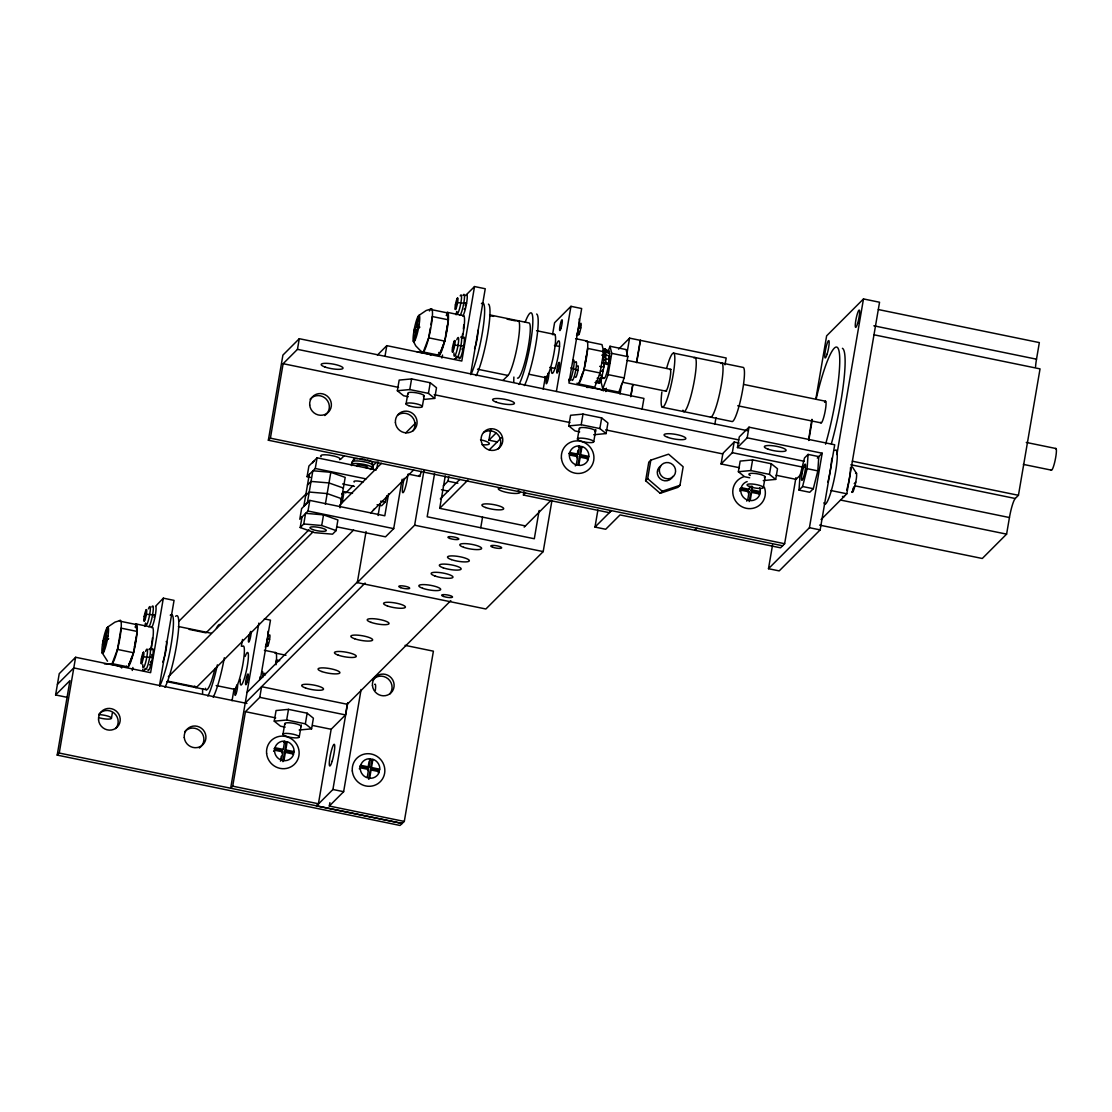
<?xml version="1.0" encoding="UTF-8"?>
<svg xmlns="http://www.w3.org/2000/svg" width="1112" height="1112" viewBox="0 0 1112 1112"><rect width="100%" height="100%" fill="white"/><g stroke="black" fill="none" stroke-linecap="round" stroke-linejoin="round"><path stroke-width="1.5" d="M292.956 753.922L294.027 751.615L285.784 749.933L284.769 750.947L293.012 752.643M378.719 770.227L370.477 768.545L371.491 767.516L379.734 769.212L378.288 772.715L379.317 771.686L371.074 770.004L370.046 771.019L368.642 779.206L369.67 778.192L371.074 770.004M587.817 457.421L579.574 455.725L580.603 454.697L588.846 456.393L587.4 459.895L588.415 458.881L580.172 457.185L579.157 458.213L578.031 464.76M595.045 382.542L599.785 382.723L602.204 375.439L603.872 366.988L603.649 353.533L605.72 349.919L604.997 348.973L602.885 350.544M609.501 363.471L605.804 362.442L603.663 363.485L607.374 364.514L609.501 363.471L609.445 351.712L604.997 348.973L603.093 352.824M759.19 493.867L760.26 491.573L752.018 489.878L750.989 490.906L759.232 492.588M372.826 468.708L372.409 462.564A9.549 2.071 9.7 0 0 367.127 459.965M600.619 378.733L600.48 381.291L596.268 380.763M799.014 490.086L799.987 475.825L804.504 457.977L808.077 454.405L818.793 456.601L817.834 470.876L813.303 488.71L809.731 492.282L799.014 490.086L802.586 486.514L807.117 468.68L808.077 454.405M605.804 362.442L605.72 349.919M601.62 362.595L604.414 363.026L603.872 366.988L599.674 366.362M144.212 616.465L144.004 617.883A5.88 0.862 -78.4 0 0 144.087 621.108L144.338 621.024A5.88 0.862 -78.4 0 0 146.103 615.784L146.603 612.851A5.88 0.862 -78.4 0 0 146.52 609.626L146.27 609.723A5.88 0.862 -78.4 0 0 144.504 614.964L144.212 616.465L146.395 614.283L155.388 614.964M141.349 659.027L141.127 660.445A5.88 0.862 -78.4 0 0 141.224 663.669L141.474 663.586A5.88 0.862 -78.4 0 0 143.239 658.346L143.74 655.413A5.88 0.862 -78.4 0 0 143.643 652.188L143.406 652.271A5.88 0.862 -78.4 0 0 141.627 657.512L141.349 659.027L143.517 656.831L152.511 657.526M265.351 647.17A9.549 1.404 -78.4 0 0 267.13 640.776L267.936 636.008A9.549 1.404 -78.4 0 0 268.075 631.255M267.047 645.419A5.88 0.862 -78.4 0 0 267.533 646.308L267.853 645.836A5.88 0.862 -78.4 0 0 269.299 641.068L269.799 638.135A5.88 0.862 -78.4 0 0 269.465 634.994L269.16 635.48M455.406 304.827L455.197 306.259A5.88 0.862 -78.4 0 0 455.281 309.483L455.531 309.386A5.88 0.862 -78.4 0 0 457.296 304.146L457.796 301.227A5.88 0.862 -78.4 0 0 457.713 298.002L457.463 298.085A5.88 0.862 -78.4 0 0 455.698 303.326L455.406 304.827L457.588 302.645L466.581 303.34M452.542 347.389L452.334 348.82A5.88 0.862 -78.4 0 0 452.417 352.045L452.667 351.948A5.88 0.862 -78.4 0 0 454.433 346.708L454.933 343.789A5.88 0.862 -78.4 0 0 454.836 340.564L454.599 340.647A5.88 0.862 -78.4 0 0 452.834 345.888L452.542 347.389L454.725 345.206L463.704 345.901M576.544 335.546A9.549 1.404 -78.4 0 0 578.323 329.138L579.13 324.384A9.549 1.404 -78.4 0 0 578.991 319.144M578.323 334.462A5.88 0.862 -78.4 0 0 578.726 334.67L579.046 334.198A5.88 0.862 -78.4 0 0 580.492 329.43L580.992 326.511A5.88 0.862 -78.4 0 0 580.659 323.37L580.353 323.842M575.446 377.024A5.88 0.862 -78.4 0 0 575.863 377.232L576.183 376.76A5.88 0.862 -78.4 0 0 577.628 371.992L578.129 369.073A5.88 0.862 -78.4 0 0 577.795 365.931L577.587 366.265M102.735 642.68L102.248 645.947A13.455 1.988 -78.4 0 0 102.443 653.342L103.722 652.049A13.455 1.988 -78.4 0 0 107.058 641.124L108.198 634.424A13.455 1.988 -78.4 0 0 108.003 627.029L106.71 628.322A13.455 1.988 -78.4 0 0 103.388 639.247L102.735 642.68L105.626 643.278M413.928 331.056L413.442 334.323A13.455 1.988 -78.4 0 0 413.636 341.718L414.929 340.425A13.455 1.988 -78.4 0 0 418.251 329.5L419.391 322.8A13.455 1.988 -78.4 0 0 419.196 315.405L417.903 316.698A13.455 1.988 -78.4 0 0 414.581 327.623L413.928 331.056L416.819 331.654M604.497 389.117L604.316 390.326L605.887 388.755M67.484 697.405L55.6 694.958L59.242 673.677L75.616 657.275L150.606 672.663L163.339 598.173L174.056 600.369L159.502 685.506M405.074 645.349L433.402 651.173L404.295 821.434L400.028 825.452L57.198 755.104L69.931 680.613L55.6 694.958M57.198 755.104L59.242 753.046L75.616 657.275M102.721 653.244L104.611 642.194L102.485 644.321M105.946 641.554L103.055 640.971L105.181 638.83L107.072 627.78M103.374 652.591L105.265 641.541L107.377 639.414M108.726 638.788L105.835 638.191L107.725 627.14M117.469 649.436L121.097 628.155L137.179 631.449L133.537 652.73L128.172 666.922L112.103 663.628L117.469 649.436L133.537 652.73M99.746 717.935A8.298 1.793 9.7 0 0 111.464 718.074L112.34 712.959M144.338 621.024L146.27 609.723M144.935 626.431L145.519 623.04M141.474 663.586L143.406 652.271M782.598 545.77L268.353 440.227L282.907 355.103L299.281 338.701L747.333 430.65M268.353 440.227L270.397 438.184L283.129 363.693L297.46 349.349L299.281 338.701M232.033 700.768L234.076 688.842M241.346 646.28L242.513 639.469M258.887 623.067L230.657 788.227L232.714 786.17L245.446 711.68L259.777 697.335L261.584 686.688L347.291 704.285L345.484 714.919L331.154 729.277L318.421 803.767L316.364 805.811M260.347 679.418L270.48 620.162L264.35 618.911M267.533 646.308L268.089 643.07M310.456 477.368L307.079 476.673L308.9 466.025L317.087 457.824L376.287 469.987M275.887 663.308L276.443 660.028L279.668 660.695M300.198 527.547L303.771 523.974L305.578 513.327L323.536 514.87L337.909 519.971L336.102 530.605L332.53 534.177L314.585 532.648L300.198 527.547L302.019 516.899M309.289 474.337L303.84 506.266L307.399 502.693L312.861 470.765L330.806 472.294L345.193 477.395L339.994 507.809M309.803 500.4L301.616 508.601L299.795 519.235L307.996 511.033L309.803 500.4L384.808 515.787L388.561 493.784M307.079 476.673L315.266 468.472L317.087 457.824M285.159 727.151L280.502 726.192L274.247 721.174L276.068 710.54L288.495 709.359L307.162 713.195L313.403 718.199L311.582 728.846L299.156 730.014M282.935 734.462L284.686 724.246M274.247 721.174L286.674 720.006L288.495 709.359M280.724 759.468L281.28 756.202M273.594 751.226L274.622 750.211L282.865 751.893L281.461 760.08L280.446 761.108M283.282 749.418L275.039 747.723L274.025 748.751L282.267 750.447L283.282 749.418L284.686 741.231L283.657 742.26L286.159 742.76L287.188 741.746L285.784 749.933M336.102 530.605L321.715 525.503L323.536 514.87M325.357 504.222L330.806 472.294M284.769 750.947L286.159 742.76M285.367 752.407L283.963 760.594L282.935 761.623L284.338 753.436L285.367 752.407L293.61 754.103M299.253 736.853L301.296 724.927M352.518 493.38L344.067 491.643L342.246 502.29L341.217 503.305L342.135 497.995L340.494 499.635M311.582 728.846L305.341 723.829L307.162 713.195M384.988 356.285L386.809 345.651L461.8 361.039L474.532 286.548L485.249 288.745L470.696 373.882M551.941 500.511L543.198 551.594L485.874 609.001L357.313 582.618L366.057 531.536M376.815 468.541L377.983 461.73M408.257 396.706L403.6 395.747L397.345 390.743L399.166 380.095L411.593 378.914L430.261 382.75L436.502 387.754L434.681 398.402L423.811 399.43M378.066 515.523L380.082 503.666M404.295 821.434L329.305 806.047L329.889 802.642M402.252 823.478L316.545 805.894L332.919 789.492L347.764 702.659M413.914 341.606L415.805 330.556L413.678 332.683M417.153 329.93L414.248 329.333L416.375 327.206L418.265 316.155M414.567 340.967L416.458 329.916L418.585 327.79M419.919 327.15L417.028 326.567L418.918 315.502M406.047 404.017L407.784 393.801M397.345 390.743L409.772 389.561L411.593 378.914M329.305 806.047L343.636 791.688L361.094 689.537M336.769 526.824L385.503 536.832L393.704 528.631L402.141 479.244M430.566 309.442L446.635 312.736L448.372 319.825L444.73 341.106L439.365 355.298L423.297 352.004L428.662 337.812L430.344 327.984M430.9 324.718L432.304 316.531L448.372 319.825M422.351 406.408L424.103 396.192M434.681 398.402L428.44 393.384L430.261 382.75M371.491 767.516L372.895 759.329L371.867 760.358L369.365 759.843L370.393 758.815L368.989 767.002L360.747 765.306L359.732 766.335L367.975 768.031L369.087 761.484M367.168 777.677L368.572 769.49L360.33 767.794L359.301 768.823M370.477 768.545L371.867 760.358M357.313 582.618L414.637 525.212L423.95 470.723M455.531 309.386L457.463 298.085M456.128 314.793L456.712 311.416M452.667 351.948L454.599 340.647M434.57 473.545L427.175 516.774L534.316 538.75L539.139 510.491M525.42 525.92L439.713 508.323L445.245 475.978M443.299 485.874L447.983 481.19L448.762 476.631M497.161 441.881L488.919 440.185L490.739 429.552M480.745 527.755L482.566 517.122M611.183 510.589L609.14 512.632L523.432 495.048L524.002 491.657M543.226 389.144L545.269 377.218M552.539 334.656L554.582 322.73L570.956 306.328L581.673 308.538L568.941 383.028L643.931 398.416L642.11 409.049M556.403 391.466L570.956 306.328M578.726 334.67L579.282 331.445M579.838 328.221L580.394 324.982M579.672 431.873L575.015 430.928L568.76 425.91L570.581 415.276L583.008 414.095L601.675 417.917L607.917 422.935L606.096 433.569L593.683 434.75M584.008 369.684L587.636 348.404L603.705 351.698L600.077 372.979L594.712 387.185L578.643 383.876L584.008 369.684L600.077 372.979M577.462 439.184L579.199 428.968M568.76 425.91L581.187 424.728L583.008 414.095M580.603 454.697L582.007 446.51L580.978 447.538L578.476 447.024L579.505 445.995L578.101 454.182L569.858 452.501L568.844 453.515L577.086 455.211L577.92 450.304M569.441 454.975L577.684 456.671L576.28 464.858L575.251 465.886M579.574 455.725L580.978 447.538M578.782 465.372L580.172 457.185M601.856 376.829L601.022 381.736L602.746 388.825L618.814 392.119L624.179 377.927L627.821 356.646L626.084 349.557L610.015 346.263L607.638 352.573M593.766 441.575L595.81 429.663M602.746 388.825L608.111 374.633L611.753 353.352L610.015 346.263M605.804 391.549L606.374 388.269M606.096 433.569L599.855 428.565L601.675 417.917M795.928 477.687L784.641 543.712L780.554 547.813L620.023 514.912L605.692 529.27L594.99 527.074L597.895 510.047M620.023 393.995L621.761 383.835M626.682 355.062L629.573 338.131L726.178 357.995L725.01 364.805M630.685 396.511L632.714 384.599M636.509 362.456L640.29 340.328M630.865 396.595L632.895 384.669M636.676 362.54L640.47 340.411M645.613 480.718L648.782 462.175L650.826 460.132L668.576 454.169L683.157 466.762L679.988 485.305L677.945 487.348L660.194 493.311L645.613 480.718L647.657 478.674L650.826 460.132M714.821 424.395L715.989 417.584M739.41 467.721L721.076 463.968L722.897 453.321L734.156 442.048L739.16 443.076M721.076 463.968L732.335 452.681L734.156 442.048M804.115 461.244L737.451 447.566L739.271 436.919L749.001 427.175L834.709 444.772L820.156 529.896L779.206 570.901L768.489 568.705L772.548 545.005M749.697 477.785L744.609 476.742L738.368 471.738L740.175 461.091L752.602 459.909L771.269 463.746L777.51 468.75L775.689 479.397L763.277 480.565M737.451 447.566L747.181 437.822L749.001 427.175M738.368 471.738L750.781 470.557L752.602 459.909M739.827 491.184L740.856 490.156L749.099 491.851L747.695 500.039L746.666 501.067M739.869 489.905L740.258 488.696L748.501 490.392L750.072 486.097M749.168 501.568L750.572 493.38L751.587 492.366L759.83 494.048M750.989 490.906L751.837 485.986M750.197 500.553L751.587 492.366M752.018 489.878L752.574 486.597M763.374 487.403L765.112 477.187M775.689 479.397L769.448 474.379L771.269 463.746M808.799 440.171L812.302 419.641M815.819 399.125L826.633 335.838L863.482 298.933L879.55 302.242L846.816 493.784L821.087 519.54M768.489 568.705L809.439 527.7L822.171 453.209L747.181 437.822M836.877 454.572L863.482 298.933M852.334 492.31L852.904 489.03M852.821 491.824L853.655 486.917M819.613 525.114L982.285 558.488L1006.596 534.135L1009.446 517.539A16.583 2.446 -78.4 0 1 1015.242 498.496L1018.439 495.299L1040.04 368.878L873.99 334.795M1035.55 366.752A16.583 2.446 -78.4 0 1 1036.509 359.19L1039.345 342.593L878.369 309.553M132.884 667.492L132.592 668.993A5.88 0.862 -78.4 0 1 132.258 670.466M441.895 358.05L442.187 356.549A5.88 0.862 -78.4 0 1 442.534 355.075M357.73 458.589A9.549 2.071 9.7 0 0 354.533 458.895L353.63 459.812A9.549 2.071 9.7 0 0 354.116 460.424M377.065 504.765L381.652 505.71L385.225 502.137L386.865 495.646M351.392 464.302L353.741 459.284M261.654 672.399L262.043 671.787A10.731 1.585 -78.4 0 1 262.654 677.514M572.847 360.761L573.236 360.163A10.731 1.585 -78.4 0 1 573.681 367.168A10.731 1.585 -78.4 0 1 570.289 379.943L569.705 380.804A10.731 1.585 -78.4 0 1 568.83 379.192M575.377 362.387L575.724 361.845A9.549 1.404 -78.4 0 1 576.266 366.946L575.46 371.7A9.549 1.404 -78.4 0 1 573.097 379.456L572.583 380.221A9.549 1.404 -78.4 0 1 571.915 379.873M855.559 473.448L856.254 472.892A9.966 1.473 -78.4 0 1 856.393 478.368L855.545 483.331A9.966 1.473 -78.4 0 1 853.085 491.421L852.126 492.38A9.966 1.473 -78.4 0 1 851.848 491.865M603.983 355.089L606.165 351.948L609.849 353.616M264.017 674.247L264.531 673.469A9.549 1.404 -78.4 0 1 265.323 674.914M604.094 357.369L606.304 354.936L609.988 356.396M377.454 355.02L386.809 345.651M57.421 684.325L73.795 667.923L246.906 703.437M105.835 638.191L107.961 636.064M417.028 326.567L419.154 324.426M163.339 598.173L155.624 606.207A11.064 1.626 -78.4 0 1 155.124 616.368A11.064 1.626 -78.4 0 1 151.51 627.654A22.115 3.266 -78.4 0 1 151.176 649.074M465.761 295.639A11.064 1.626 -78.4 0 1 466.345 294.75L474.532 286.548M307.468 484.985L311.04 481.413L328.985 482.942L343.372 488.043M178.81 621.358L306.217 493.756M340.522 459.409L344.206 455.725M305.661 495.618L309.219 492.046L327.164 493.575L341.551 498.69M341.745 493.964L344.067 491.643M308.955 529.798L206.04 632.853L189.123 629.392M345.707 492.991L353.06 485.624M371.436 467.221L376.342 462.314M405.741 432.874L415.554 423.06M168.315 676.805L312.875 532.036M339.827 505.043L381.485 463.329M373.368 509.908L374.383 508.879M168.023 681.183L196.768 687.091L353.602 530.049M370.755 512.868L413.636 469.931M503.069 380.36L507.962 375.453A28.175 4.156 -78.4 0 0 517.817 343.121A28.175 4.156 -78.4 0 0 517.233 321.229M488.919 440.185L495.938 433.166M247.031 692.456L358.356 580.978M440.31 498.899L459.882 479.3M489.238 449.901L501.484 437.655M245.21 703.09L365.097 583.049M439.713 508.323L467.846 480.148M618.564 349.154L629.573 338.131M523.432 495.048L525.476 493.005M577.086 455.211L578.101 454.182M281.836 752.921L282.865 751.893M576.655 457.699L577.684 456.671M346.819 704.758L450.805 600.633M524.197 527.13L551.107 500.178M594.99 527.074L611.364 510.672M367.975 768.031L368.989 767.002M367.544 770.505L368.572 769.49M660.194 493.311L662.238 491.254L679.988 485.305M694.847 530.229L697.071 528.256M740.258 488.696L741.273 487.668L749.516 489.363M748.07 492.88L749.099 491.851M801.696 473.712L796.067 479.355L776.079 475.255M817.306 458.088L822.171 453.209M854.224 483.637L855.795 482.066M418.626 315.613L426.188 310.498L431.567 308.83M107.433 627.237L114.995 622.122L120.374 620.454M603.983 360.232L606.165 358.69L609.862 359.871M599.771 378.775L599.785 382.723L595.559 382.222M339.633 459.673L340.189 458.922A9.966 2.155 9.7 0 0 334.67 456.226L329.666 455.197A9.966 2.155 9.7 0 0 321.535 455.1L320.576 456.059A9.966 2.155 9.7 0 0 321.104 456.698M603.705 363.263L604.414 363.026M466.345 294.75L466.818 294.583A11.064 1.626 -78.4 0 1 466.317 304.744A11.064 1.626 -78.4 0 1 462.717 316.03A22.115 3.266 -78.4 0 1 462.383 337.45M460.743 337.075L461.202 336.908A10.731 1.585 -78.4 0 1 460.729 346.777A10.731 1.585 -78.4 0 1 457.227 357.716L456.768 357.883A10.731 1.585 -78.4 0 1 456.337 356.104M607.861 351.044L608.764 350.836M303.771 523.974L321.715 525.503M597.102 378.247L601.314 378.803L601.3 375.592M599.41 375.05L602.204 375.439M600.285 371.005L603.079 371.408L602.635 370.018M364.792 459.409L362.331 458.978A9.549 2.071 9.7 0 0 359.927 458.7M873.837 325.802L1036.509 359.19M489.586 314.877L529.145 322.994A28.175 4.156 -78.4 0 1 527.157 352.518A28.175 4.156 -78.4 0 1 517.483 378.08M673.705 353.157L743.344 367.447A27.647 4.087 -78.4 0 1 741.384 396.414A27.647 4.087 -78.4 0 1 731.904 421.504L662.265 407.214M490.17 315.669L493.561 316.364M507.086 319.144L515.551 320.881M447.58 312.402L463.648 315.697M536.54 330.695L554.679 334.42M575.599 338.673L586.844 340.981M611.753 353.352L627.821 356.646M554.429 345.457L559.503 346.499A16.583 2.446 -78.4 0 1 554.666 369.392A16.583 2.446 -78.4 0 1 551.469 367.738M601.787 355.187L605.178 355.882M627.168 360.385L671.148 369.42M743.984 384.502L825.618 401.251M1026.279 442.437L1055.955 448.525M416.375 327.206L419.28 327.804M428.662 337.812L444.73 341.106M608.111 374.633L624.179 377.927M737.715 405.769L821.045 422.88M1023.36 464.399L1051.382 470.14M549.801 367.349L554.874 368.392M600.536 377.76L603.927 378.455M622.539 382.278L666.519 391.299M529.048 374.271L545.533 377.663M477.521 369.212L507.962 375.453M852.376 461.216L1018.439 495.299M297.46 349.349L738.729 439.893M850.875 464.76L1015.242 498.496M732.335 452.681L804.004 467.387M807.117 468.68L817.834 470.876M409.772 389.561L428.44 393.384M581.187 424.728L599.855 428.565M283.129 363.693L398.541 387.379M434.18 394.69L569.956 422.56M605.595 429.871L722.703 453.904M855.239 485.888L1009.446 517.539M750.781 470.557L769.448 474.379M830.733 490.489L846.816 493.784M802.586 486.514L813.303 488.71M840.547 500.052L1006.596 534.135M809.439 527.7L820.156 529.896M270.397 438.184L784.641 543.712M447.983 481.19L457.866 483.22M408.104 474.059L419.947 476.492M441.436 489.739L448.025 491.087M315.266 468.472L366.015 478.883M342.607 483.956L354.436 486.389M380.624 501.192L385.225 502.137M414.637 525.212L543.198 551.594M307.996 511.033L393.704 528.631M178.393 626.515L211.35 633.27M136.387 624.027L152.455 627.321M264.406 650.298L275.651 652.605M120.986 621.399L135.442 624.36L137.179 631.449M285.965 655.246L274.72 652.939A22.115 3.266 -78.4 0 1 275.984 664.754M105.181 638.83L108.072 639.428M216.201 685.562L234.326 689.287A22.115 3.266 -78.4 0 0 242.485 666.38A22.115 3.266 -78.4 0 0 242.541 646.378M259.777 697.335L345.484 714.919M166.744 681.6L206.29 689.718M286.674 720.006L305.341 723.829M245.446 711.68L275.693 717.893M312.667 725.483L331.154 729.277M332.919 789.492L343.636 791.688M232.714 786.17L318.421 803.767M59.242 753.046L402.071 823.408M570.845 367.891L577.92 370.491M604.038 349.196L609.445 351.712M578.796 326.706L580.784 327.929M267.603 638.33L269.59 639.567M422.296 352.601L415.791 345.901L413.247 341.023M647.657 478.674L662.238 491.254M852.487 467.068L856.532 473.406M107.516 661.209L102.054 652.647M599.034 382.194L599.285 383.028M603.705 351.698L601.981 344.609L585.913 341.315A22.115 3.266 -78.4 0 1 585.287 364.138A22.115 3.266 -78.4 0 1 577.072 383.084M438.67 352.462L439.365 355.298M310.109 399.236A11.064 10.675 45 0 1 326.455 399.361A11.064 10.675 45 0 1 324.774 415.54M397.901 414.971A11.064 10.675 45 0 1 412.566 431.275M483.609 432.554A11.064 10.675 45 0 1 498.273 448.859M417.278 352.198A9.966 2.155 9.7 0 1 422.087 352.601L427.077 353.63A9.966 2.155 9.7 0 1 430.928 355.006M408.299 393.912A8.298 1.793 9.7 0 1 416.486 392.828A8.298 1.793 9.7 0 1 423.38 396.553M98.704 714.627A8.298 1.793 9.7 0 1 111.464 718.074M104.459 663.933A9.966 2.155 9.7 0 1 111.186 664.281L116.19 665.296A9.966 2.155 9.7 0 1 120.04 666.672M121.194 667.367A9.966 2.155 9.7 0 1 121.708 668.006M98.954 714.099A11.064 10.675 45 0 1 114.258 713.209A11.064 10.675 45 0 1 115.69 728.555M184.661 731.696A11.064 10.675 45 0 1 200.994 731.807A11.064 10.675 45 0 1 199.326 748.001M429.413 310.985A22.393 3.308 -78.4 0 1 430.566 329.416A22.393 3.308 -78.4 0 1 421.67 351.461M446.635 312.736A22.115 3.266 -78.4 0 1 446.009 335.56A22.115 3.266 -78.4 0 1 437.808 354.492M285.186 724.357A8.298 1.793 9.7 0 1 292.317 723.092A8.298 1.793 9.7 0 1 300.949 726.664M750.266 475.477A8.298 1.793 9.7 0 1 756.438 473.656A8.298 1.793 9.7 0 1 764.389 477.548M764.347 487.223A16.583 16.013 45 0 1 754.742 507.823A16.583 16.013 45 0 1 733.781 497.481A16.583 16.013 45 0 1 743.4 476.881M747.153 481.565A9.966 9.619 45 0 0 741.648 486.472L740.801 491.434A9.966 9.619 45 0 0 746.472 499.622L751.476 500.636A9.966 9.619 45 0 0 759.454 495.257L760.302 490.295A9.966 9.619 45 0 0 759.732 487.779M370.365 469.431A11.064 2.391 9.7 0 0 364.152 464.455L361.317 463.954A11.064 2.391 9.7 0 0 351.809 465.622M372.089 466.414A10.731 2.321 9.7 0 0 364.555 461.855L361.789 461.369A10.731 2.321 9.7 0 0 352.573 462.995M357.605 466.456A5.532 1.195 9.7 0 1 358.662 464.997A5.532 1.195 9.7 0 1 366.015 466.289A5.532 1.195 9.7 0 1 366.237 467.971M354.228 482.024A5.532 1.195 9.7 0 1 356.313 480.968A5.532 1.195 9.7 0 1 362.943 482.122M312.75 462.842A16.583 3.586 9.7 0 1 314.335 461.244M480.509 439.796A11.064 2.391 9.7 0 1 489.336 443.438A11.064 2.391 9.7 0 1 482.038 444.73M421.309 471.168A5.532 0.82 -78.4 0 1 419.182 475.269M407.77 474.768A11.064 1.626 -78.4 0 1 403.267 492.505A11.064 1.626 -78.4 0 1 404.226 478.327M481.44 303.618A38.475 5.685 -78.4 0 1 482.997 328.735A38.475 5.685 -78.4 0 1 470.835 374.577M488.418 304.132A38.475 5.685 -78.4 0 1 487.584 334.615A38.475 5.685 -78.4 0 1 476.186 375.675M477.701 330.403A11.064 1.626 -78.4 0 1 474.56 348.834M525.239 322.035A38.475 5.685 -78.4 0 1 532.328 329.777A38.475 5.685 -78.4 0 1 519.04 384.46M513.8 381.777A38.475 5.685 -78.4 0 1 513.883 377.037M536.637 314.029A38.475 5.685 -78.4 0 1 535.803 344.511A38.475 5.685 -78.4 0 1 524.405 385.558M553.734 334.754A22.115 3.266 -78.4 0 1 553.109 357.591A22.115 3.266 -78.4 0 1 544.908 376.523M170.247 615.242A38.475 5.685 -78.4 0 1 171.804 640.373A38.475 5.685 -78.4 0 1 159.641 686.201M175.599 616.34A38.475 5.685 -78.4 0 1 177.155 641.471A38.475 5.685 -78.4 0 1 164.993 687.299M166.202 641.471A11.064 1.626 -78.4 0 1 165.966 650.228A11.064 1.626 -78.4 0 1 162.686 662.029M217.368 664.865A38.475 5.685 -78.4 0 1 207.847 696.098M202.606 693.401A38.475 5.685 -78.4 0 1 202.676 688.662M216.395 628.252A38.475 5.685 -78.4 0 1 220.079 624.555M215.005 668.423A28.175 4.156 -78.4 0 1 205.498 688.258M224.318 657.748A38.475 5.685 -78.4 0 1 213.212 697.196M372.854 679.766A11.064 10.675 45 0 1 388.157 678.876A11.064 10.675 45 0 1 389.589 694.222M245.126 656.441A16.583 2.446 -78.4 0 1 248.323 658.082A16.583 2.446 -78.4 0 1 243.472 681.017A16.583 2.446 -78.4 0 1 240.275 679.376M250.659 631.491A5.532 0.82 -78.4 0 1 250.297 638.121A5.532 0.82 -78.4 0 1 248.393 641.012A5.532 0.82 -78.4 0 1 250.367 631.936M260.055 676.833A11.064 1.626 -78.4 0 1 259.652 679.515M672.816 476.367A8.298 8.006 45 0 1 660.208 478.799A8.298 8.006 45 0 1 660.695 465.9M586.775 387.449A9.966 2.155 9.7 0 1 593.502 387.782L598.492 388.811A9.966 2.155 9.7 0 1 603.496 390.868M579.699 429.079A8.298 1.793 9.7 0 1 587.9 428.009A8.298 1.793 9.7 0 1 594.795 431.734M720.743 363.471A27.647 4.087 -78.4 0 1 720.673 388.463A27.647 4.087 -78.4 0 1 710.471 417.097M693.957 357.981A27.647 4.087 -78.4 0 1 693.179 386.517A27.647 4.087 -78.4 0 1 682.907 410.189M666.686 368.058A27.647 4.087 -78.4 0 1 674.831 359.162A27.647 4.087 -78.4 0 1 666.31 401.418A27.647 4.087 -78.4 0 1 661.862 392.022M669.799 369.545A11.064 1.626 -78.4 0 1 669.493 380.957A11.064 1.626 -78.4 0 1 665.379 390.423M824.562 402.322A11.064 1.626 -78.4 0 1 825.118 411.426A11.064 1.626 -78.4 0 1 820.726 422.31M1055.483 448.692A11.064 1.626 -78.4 0 1 1055.177 460.104A11.064 1.626 -78.4 0 1 1051.062 469.57M842.409 348.306A66.345 9.799 -78.4 0 1 831.359 443.799M816.152 399A66.345 9.799 -78.4 0 1 839.046 351.197A66.345 9.799 -78.4 0 1 825.577 444.188M808.632 440.477A66.345 9.799 -78.4 0 1 811.941 419.335M834.987 450.499A27.647 4.087 -78.4 0 1 834.208 479.036A27.647 4.087 -78.4 0 1 823.95 502.707M831.79 458.269A27.647 4.087 -78.4 0 1 829.149 476.534M828.857 477.938A27.647 4.087 -78.4 0 1 827.912 482.149M456.615 356.813A22.115 3.266 -78.4 0 1 454.502 358.94M460.09 315.169A10.731 1.585 -78.4 0 0 463.593 304.215A10.731 1.585 -78.4 0 0 464.065 294.36L463.621 294.513A10.731 1.585 -78.4 0 0 463.037 295.389M456.81 312.041A9.549 1.404 -78.4 0 0 457.199 313.626L457.602 313.487A9.549 1.404 -78.4 0 0 460.479 304.952L461.285 300.198A9.549 1.404 -78.4 0 0 461.146 294.958L460.743 295.097A9.549 1.404 -78.4 0 0 460.229 295.875M465.747 303.02A5.532 0.82 -78.4 0 1 465.289 305.772M464.607 308.427A5.532 0.82 -78.4 0 1 464.26 309.483M458.922 356.924A11.064 1.626 -78.4 0 0 459.381 358.759L459.84 358.592A11.064 1.626 -78.4 0 0 463.454 347.305A11.064 1.626 -78.4 0 0 463.954 337.144L463.482 337.311A11.064 1.626 -78.4 0 0 462.884 338.201M453.988 352.977A9.549 1.404 -78.4 0 0 454.335 356.188L454.738 356.035A9.549 1.404 -78.4 0 0 457.602 347.514L458.422 342.76A9.549 1.404 -78.4 0 0 458.283 337.52L457.88 337.659A9.549 1.404 -78.4 0 0 456.782 339.772M462.411 348.334A5.532 0.82 -78.4 0 1 462.092 349.724M463.773 324.899A19.349 2.863 -78.4 0 1 463.356 329.027M462.661 333.725A19.349 2.863 -78.4 0 1 462.05 337.019M446.19 315.391A19.349 2.863 -78.4 0 1 447.552 316.1M447.288 325.733A19.349 2.863 -78.4 0 1 445.634 335.365M443.285 344.65A19.349 2.863 -78.4 0 1 439.824 352.643M556.32 344.817A16.583 2.446 -78.4 0 1 559.517 346.457M547.716 374.299A5.532 0.82 -78.4 0 1 548.55 376.898A5.532 0.82 -78.4 0 1 546.242 383.737A5.532 0.82 -78.4 0 1 547.368 375.356M586.358 355.826A19.349 2.863 -78.4 0 1 584.912 363.958M582.563 373.229A19.349 2.863 -78.4 0 1 581.312 376.926M119.415 620.802A22.393 3.308 -78.4 0 1 119.373 641.04A22.393 3.308 -78.4 0 1 111.103 664.239M374.702 684.339A11.19 1.654 -78.4 0 1 375.342 690.316M135.442 624.36A22.115 3.266 -78.4 0 1 134.816 647.198A22.115 3.266 -78.4 0 1 126.615 666.13M145.422 668.437A22.115 3.266 -78.4 0 1 142.684 669.424M148.897 626.793A10.731 1.585 -78.4 0 0 152.4 615.839A10.731 1.585 -78.4 0 0 152.872 605.984L152.427 606.151A10.731 1.585 -78.4 0 0 151.844 607.013M145.616 623.665A9.549 1.404 -78.4 0 0 146.006 625.25L146.409 625.111A9.549 1.404 -78.4 0 0 149.286 616.59L150.092 611.836A9.549 1.404 -78.4 0 0 149.953 606.582L149.55 606.721A9.549 1.404 -78.4 0 0 148.452 608.848M154.359 615.992A5.532 0.82 -78.4 0 1 154.081 617.41M151.774 654.454A5.532 0.82 -78.4 0 1 151.816 656.024M150.898 661.348A5.532 0.82 -78.4 0 1 150.551 662.613M149.856 664.448A5.532 0.82 -78.4 0 1 149.564 664.893M147.868 669.813A11.064 1.626 -78.4 0 0 148.188 670.383L148.647 670.216A11.064 1.626 -78.4 0 0 152.261 658.929A11.064 1.626 -78.4 0 0 152.761 648.769L152.288 648.935A11.064 1.626 -78.4 0 0 151.691 649.825M145.269 668.965A10.731 1.585 -78.4 0 0 145.575 669.507L146.019 669.354A10.731 1.585 -78.4 0 0 149.522 658.401A10.731 1.585 -78.4 0 0 150.009 648.546L149.55 648.699A10.731 1.585 -78.4 0 0 148.98 649.575M142.795 664.601A9.549 1.404 -78.4 0 0 143.142 667.812L143.545 667.673A9.549 1.404 -78.4 0 0 146.409 659.152L147.229 654.384A9.549 1.404 -78.4 0 0 147.09 649.144L146.687 649.283A9.549 1.404 -78.4 0 0 145.589 651.41M152.469 637.815A19.349 2.863 -78.4 0 1 151.719 643.751M151.454 645.349A19.349 2.863 -78.4 0 1 150.857 648.643M134.997 627.015A19.349 2.863 -78.4 0 1 136.359 627.724M136.095 637.357A19.349 2.863 -78.4 0 1 134.441 647.003M132.092 656.275A19.349 2.863 -78.4 0 1 128.631 664.267M196.768 687.091A28.175 4.156 -78.4 0 1 194.781 686.062M518.206 490.573A11.064 2.391 9.7 0 1 516.065 493.464A11.064 2.391 9.7 0 1 501.359 490.892A11.064 2.391 9.7 0 1 500.928 487.542M850.499 467.582A16.583 2.446 -78.4 0 1 848.025 484.999M847.692 486.361A16.583 2.446 -78.4 0 1 846.649 490.156M844.564 495.66A16.583 2.446 -78.4 0 1 842.507 496.397M608.987 357.299A11.064 1.626 -78.4 0 1 607.249 371.088A11.064 1.626 -78.4 0 1 603.788 377.788M274.664 748.932L274.567 751.476A9.966 9.619 45 0 0 280.238 759.663L285.242 760.691A9.966 9.619 45 0 0 293.234 755.312L294.082 750.35A9.966 9.619 45 0 0 288.411 742.163L283.407 741.134A9.966 9.619 45 0 0 275.428 746.513L274.664 748.932M360.371 766.515L360.274 769.073A9.966 9.619 45 0 0 365.945 777.26L370.949 778.275A9.966 9.619 45 0 0 378.942 772.896L379.79 767.933A9.966 9.619 45 0 0 374.118 759.746L369.114 758.718A9.966 9.619 45 0 0 361.136 764.111L360.371 766.515M569.483 453.71L569.386 456.254A9.966 9.619 45 0 0 575.057 464.441L580.061 465.469A9.966 9.619 45 0 0 588.039 460.09L588.887 455.114A9.966 9.619 45 0 0 583.23 446.941L578.226 445.912A9.966 9.619 45 0 0 570.234 451.291L569.483 453.71M395.413 422.63A11.064 10.675 45 0 0 412.524 431.081A11.064 10.675 45 0 0 410.773 412.288A11.064 10.675 45 0 0 395.413 422.63M309.706 405.046A11.064 10.675 45 0 0 326.817 413.497A11.064 10.675 45 0 0 325.065 394.704A11.064 10.675 45 0 0 309.706 405.046M324.996 367.016A11.064 2.391 9.7 0 0 342.844 368.531A11.064 2.391 9.7 0 0 328.54 363.457A11.064 2.391 9.7 0 0 324.996 367.016M667.825 437.363A11.064 2.391 9.7 0 0 685.673 438.892A11.064 2.391 9.7 0 0 671.37 433.819A11.064 2.391 9.7 0 0 667.825 437.363M496.411 402.197A11.064 2.391 9.7 0 0 514.258 403.712A11.064 2.391 9.7 0 0 499.955 398.638A11.064 2.391 9.7 0 0 496.411 402.197M481.121 440.213A11.064 10.675 45 0 0 498.232 448.664A11.064 10.675 45 0 0 496.48 429.885A11.064 10.675 45 0 0 481.121 440.213M408.855 405.713A8.298 1.793 9.7 0 0 422.24 406.853A8.298 1.793 9.7 0 0 411.51 403.058A8.298 1.793 9.7 0 0 408.855 405.713M98.551 719.909A11.064 10.675 45 0 0 115.662 728.36A11.064 10.675 45 0 0 113.91 709.567A11.064 10.675 45 0 0 98.551 719.909M184.258 737.492A11.064 10.675 45 0 0 201.369 745.943A11.064 10.675 45 0 0 199.618 727.151A11.064 10.675 45 0 0 184.258 737.492M266.602 753.352A16.583 16.013 45 0 0 292.275 766.029A16.583 16.013 45 0 0 289.634 737.84A16.583 16.013 45 0 0 266.602 753.352M285.756 736.158A8.298 1.793 9.7 0 0 299.128 737.298A8.298 1.793 9.7 0 0 288.411 733.489A8.298 1.793 9.7 0 0 285.756 736.158M749.863 486.708A8.298 1.793 9.7 0 0 763.249 487.848A8.298 1.793 9.7 0 0 752.518 484.054A8.298 1.793 9.7 0 0 749.863 486.708M768.1 449.192A11.064 2.391 9.7 0 0 785.934 450.721A11.064 2.391 9.7 0 0 771.645 445.648A11.064 2.391 9.7 0 0 768.1 449.192M312.806 529.59A8.298 1.793 9.7 0 0 326.177 530.73A8.298 1.793 9.7 0 0 315.46 526.921A8.298 1.793 9.7 0 0 312.806 529.59M449.832 538.444A5.532 1.195 9.7 0 0 458.756 539.209A5.532 1.195 9.7 0 0 451.611 536.665A5.532 1.195 9.7 0 0 449.832 538.444M400.695 587.65A5.532 1.195 9.7 0 0 409.619 588.415A5.532 1.195 9.7 0 0 402.474 585.871A5.532 1.195 9.7 0 0 400.695 587.65M492.685 547.243A5.532 1.195 9.7 0 0 501.609 547.994A5.532 1.195 9.7 0 0 494.465 545.464A5.532 1.195 9.7 0 0 492.685 547.243M443.549 596.449A5.532 1.195 9.7 0 0 452.473 597.2A5.532 1.195 9.7 0 0 445.328 594.67A5.532 1.195 9.7 0 0 443.549 596.449M451.319 559.586A11.064 2.391 9.7 0 0 469.167 561.101A11.064 2.391 9.7 0 0 454.864 556.028A11.064 2.391 9.7 0 0 451.319 559.586M443.132 567.787A11.064 2.391 9.7 0 0 460.98 569.302A11.064 2.391 9.7 0 0 446.676 564.229A11.064 2.391 9.7 0 0 443.132 567.787M434.945 575.988A11.064 2.391 9.7 0 0 452.792 577.503A11.064 2.391 9.7 0 0 438.489 572.43A11.064 2.391 9.7 0 0 434.945 575.988M422.657 588.29A11.064 2.391 9.7 0 0 440.505 589.805A11.064 2.391 9.7 0 0 426.202 584.731A11.064 2.391 9.7 0 0 422.657 588.29M463.607 547.285A11.064 2.391 9.7 0 0 481.454 548.8A11.064 2.391 9.7 0 0 467.151 543.726A11.064 2.391 9.7 0 0 463.607 547.285M561.421 458.116A16.583 16.013 45 0 0 587.08 470.793A16.583 16.013 45 0 0 584.453 442.618A16.583 16.013 45 0 0 561.421 458.116M332.168 761.206A11.064 1.626 -78.4 0 0 334.295 744.317A11.064 1.626 -78.4 0 0 329.569 759.857A11.064 1.626 -78.4 0 0 332.168 761.206M372.45 685.576A11.064 10.675 45 0 0 389.561 694.027A11.064 10.675 45 0 0 387.81 675.234A11.064 10.675 45 0 0 372.45 685.576M246.975 682.407A5.532 0.82 -78.4 0 0 248.032 673.955A5.532 0.82 -78.4 0 0 245.669 681.725A5.532 0.82 -78.4 0 0 246.975 682.407M236.328 693.054A5.532 0.82 -78.4 0 0 237.398 684.617A5.532 0.82 -78.4 0 0 235.021 692.387A5.532 0.82 -78.4 0 0 236.328 693.054M659.346 471.14A8.298 8.006 45 0 0 672.176 477.479A8.298 8.006 45 0 0 670.856 463.384A8.298 8.006 45 0 0 659.346 471.14M580.269 440.894A8.298 1.793 9.7 0 0 593.655 442.034A8.298 1.793 9.7 0 0 582.924 438.225A8.298 1.793 9.7 0 0 580.269 440.894M827.119 354.102A8.84 1.307 -78.4 0 0 828.815 340.592A8.84 1.307 -78.4 0 0 825.021 353.032A8.84 1.307 -78.4 0 0 827.119 354.102M857.574 323.592A8.84 1.307 -78.4 0 0 859.284 310.095A8.84 1.307 -78.4 0 0 855.489 322.522A8.84 1.307 -78.4 0 0 857.574 323.592M561.032 328.221A5.532 0.82 -78.4 0 0 562.088 319.769A5.532 0.82 -78.4 0 0 559.725 327.54A5.532 0.82 -78.4 0 0 561.032 328.221M558.168 370.769A5.532 0.82 -78.4 0 0 559.225 362.331A5.532 0.82 -78.4 0 0 556.862 370.101A5.532 0.82 -78.4 0 0 558.168 370.769M352.309 770.936A16.583 16.013 45 0 0 377.983 783.612A16.583 16.013 45 0 0 375.342 755.423A16.583 16.013 45 0 0 352.309 770.936M321.882 671.565A11.064 2.391 9.7 0 0 339.73 673.08A11.064 2.391 9.7 0 0 325.427 668.006A11.064 2.391 9.7 0 0 321.882 671.565M354.645 638.761A11.064 2.391 9.7 0 0 372.478 640.276A11.064 2.391 9.7 0 0 358.189 635.202A11.064 2.391 9.7 0 0 354.645 638.761M371.019 622.359A11.064 2.391 9.7 0 0 388.866 623.874A11.064 2.391 9.7 0 0 374.563 618.8A11.064 2.391 9.7 0 0 371.019 622.359M305.508 687.967A11.064 2.391 9.7 0 0 323.342 689.482A11.064 2.391 9.7 0 0 309.053 684.408A11.064 2.391 9.7 0 0 305.508 687.967M338.256 655.163A11.064 2.391 9.7 0 0 356.104 656.678A11.064 2.391 9.7 0 0 341.801 651.604A11.064 2.391 9.7 0 0 338.256 655.163M387.393 605.957A11.064 2.391 9.7 0 0 405.241 607.472A11.064 2.391 9.7 0 0 390.938 602.398A11.064 2.391 9.7 0 0 387.393 605.957M485.666 507.545A11.064 2.391 9.7 0 0 503.514 509.074A11.064 2.391 9.7 0 0 489.21 504A11.064 2.391 9.7 0 0 485.666 507.545M803.67 476.798A8.298 1.223 -78.4 0 0 805.269 464.135A8.298 1.223 -78.4 0 0 801.71 475.797A8.298 1.223 -78.4 0 0 803.67 476.798"/></g></svg>
